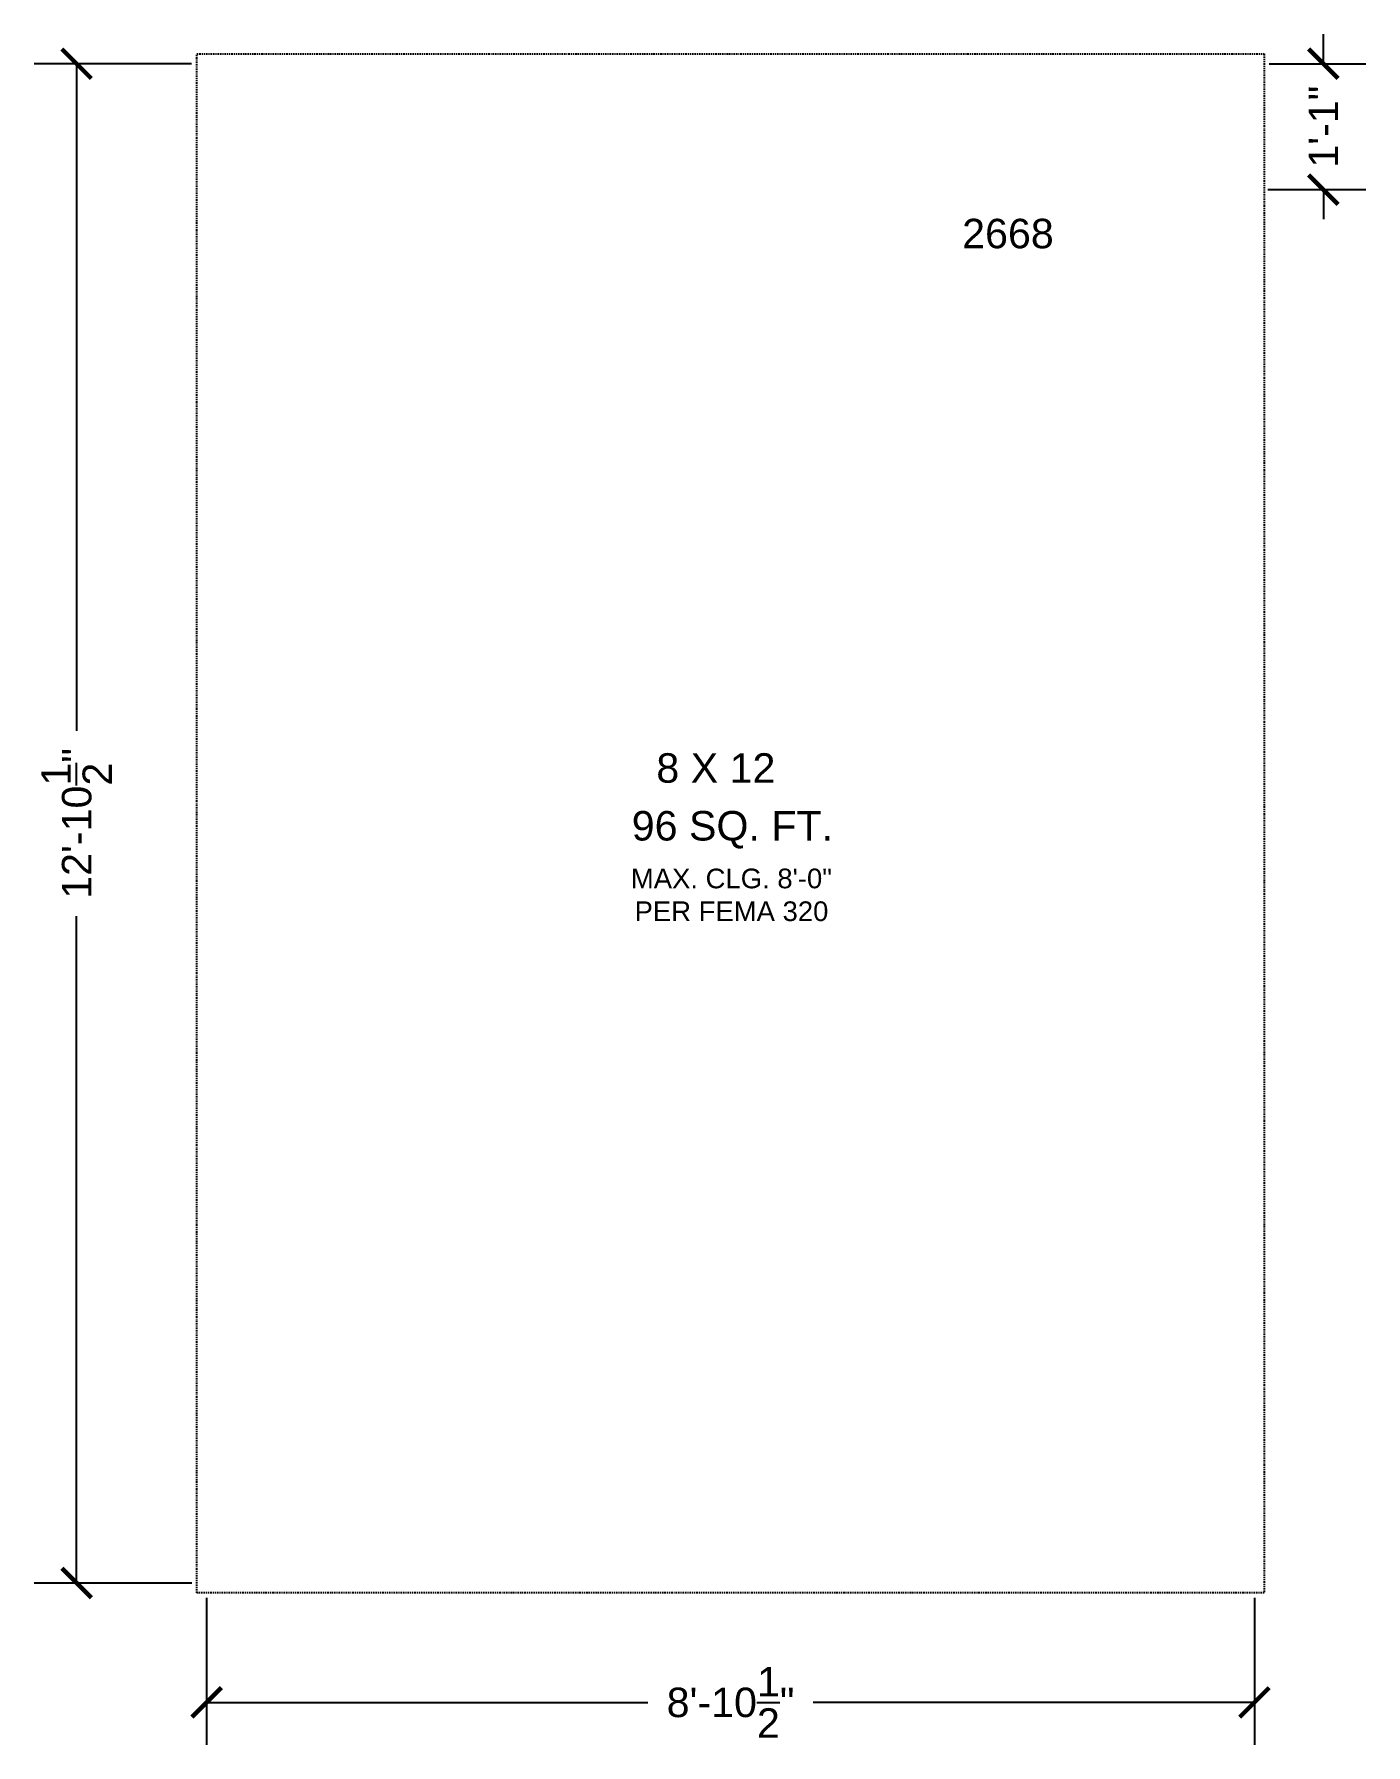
# Model space of a CAD drawing. Header units: inches. Extents: x -17 to 119, y -15 to 159.
import ezdxf

# ---------------------------------------------------------------- set-up
doc = ezdxf.new("R2010")
doc.units = ezdxf.units.IN
doc.header["$LTSCALE"] = 12
doc.header["$MEASUREMENT"] = 0
doc.linetypes.add('BORDER', pattern=[1.75, 0.5, -0.25, 0.5, -0.25, 0, -0.25])
doc.layers.add('DIM', color=3, linetype='Continuous')
doc.layers.add('TEXT', color=7, linetype='Continuous')
doc.styles.add('_ms048_Note', font='ARIAL.TTF', dxfattribs={"height": 6})
doc.styles.get("Standard").update_dxf_attribs({"font": 'ARIAL.TTF'})
doc.dimstyles.get("Standard").update_dxf_attribs({"dimscale": 24, "dimtxt": 0.125, "dimasz": 0.125, "dimexe": 0.18, "dimexo": 0.0625, "dimgap": 0.09, "dimtad": 0, "dimdec": 1, "dimzin": 0, "dimdsep": 46, "dimlunit": 4, "dimtxsty": 'Standard', "dimblk": 'ARCHTICK', "dimcen": 0.09, "dimclrd": 256, "dimclre": 256, "dimadec": 0, "dimazin": 0, "dimtfac": 1, "dimtdec": 1, "dimtofl": 0, "dimtmove": 0, "dimatfit": 3, "dimfxl": 1, "dimtolj": 1, "dimtzin": 0, "dimlwd": -1, "dimlwe": -1, "dimarcsym": 0})

# ---------------------------------------------------------------- blocks, each defined once
blk = doc.blocks.new('_ArchTick')
at = {"color": 0, "linetype": 'ByBlock', "const_width": 0.15}
blk.add_lwpolyline([(-0.5, -0.5), (0.5, 0.5)], dxfattribs=at)
blk = doc.blocks.new('*D4')
at = {"layer": 'DEFPOINTS', "color": 0}
for p in [(1, 1), (107.62, 1), (1, -11.14)]:
    blk.add_point(p, dxfattribs=at)
at = {"layer": 'DIM'}
for p, q in [((1, -0.5), (1, -15.46)), ((107.62, -0.5), (107.62, -15.46)), ((1, -11.14), (45.9, -11.14)), ((107.62, -11.14), (62.72, -11.14))]:
    blk.add_line(p, q, dxfattribs=at)
at = {"layer": 'DIM', "xscale": 3, "yscale": 3, "zscale": 3, "rotation": 180}
blk.add_blockref('_ArchTick', (1, -11.14), dxfattribs=at)
at = {"layer": 'DIM', "xscale": 3, "yscale": 3, "zscale": 3}
blk.add_blockref('_ArchTick', (107.62, -11.14), dxfattribs=at)
at = {"layer": 'DIM', "color": 0, "insert": (54.31, -11.14), "char_height": 3, "attachment_point": 5}
blk.add_mtext('\\A1;8\'-10{\\H1.000000x;\\S1/2;}"', dxfattribs=at)
blk = doc.blocks.new('*D6')
at = {"layer": 'DEFPOINTS', "color": 0}
for p in [(107.62, 155.59), (107.47, 142.78), (114.63, 142.78)]:
    blk.add_point(p, dxfattribs=at)
at = {"layer": 'DIM'}
for p, q in [((114.63, 155.59), (114.63, 158.59)), ((109.12, 155.59), (118.95, 155.59)), ((108.97, 142.78), (118.95, 142.78)), ((114.63, 142.78), (114.63, 139.78))]:
    blk.add_line(p, q, dxfattribs=at)
at = {"layer": 'DIM', "xscale": 3, "yscale": 3, "zscale": 3}
for p, rotation in [((114.63, 155.59), 270), ((114.63, 142.78), 90)]:
    blk.add_blockref('_ArchTick', p, dxfattribs=dict(at, rotation=rotation))
at = {"layer": 'DIM', "color": 0, "insert": (114.63, 149.18), "char_height": 3, "attachment_point": 5, "rotation": 90}
blk.add_mtext('\\A1;1\'-1"', dxfattribs=at)
blk = doc.blocks.new('*D35')
at = {"layer": 'DEFPOINTS', "color": 0}
for p in [(-12.23, 155.58), (0.97, 155.58), (1, 1)]:
    blk.add_point(p, dxfattribs=at)
at = {"layer": 'DIM'}
for p, q in [((-0.53, 155.58), (-16.55, 155.58)), ((-12.23, 155.58), (-12.23, 87.72)), ((-12.23, 1), (-12.23, 68.86)), ((-0.5, 1), (-16.55, 1))]:
    blk.add_line(p, q, dxfattribs=at)
at = {"layer": 'DIM', "xscale": 3, "yscale": 3, "zscale": 3}
for p, rotation in [((-12.23, 155.58), 90), ((-12.23, 1), 270)]:
    blk.add_blockref('_ArchTick', p, dxfattribs=dict(at, rotation=rotation))
at = {"layer": 'DIM', "color": 0, "insert": (-12.23, 78.29), "char_height": 3, "attachment_point": 5, "rotation": 90}
blk.add_mtext('\\A1;12\'-10{\\H1.000000x;\\S1/2;}"', dxfattribs=at)

msp = doc.modelspace()

# ---------------------------------------------------------------- linework, layer by layer
at = {"layer": 'DEFPOINTS', "color": 8, "linetype": 'BORDER', "ltscale": 0.025}
msp.add_lwpolyline([(0, 0), (0, 156.58), (108.62, 156.58), (108.62, 0)], close=True, dxfattribs=at)

# ---------------------------------------------------------------- texts
at = {"insert": (58.38, 139.81), "char_height": 3, "width": 48, "attachment_point": 1, "style": '_ms048_Note'}
msp.add_mtext('\\pi19.492;2668', dxfattribs=at)
at = {"layer": 'TEXT', "width": 48, "attachment_point": 1, "style": '_ms048_Note'}
for s, insert, char_height in [('\\pi18.137;8 X 12', (28.62, 85.43), 3), ('\\pi14.022;96 SQ. FT.', (30.23, 79.55), 3), ('\\pi13.935;MAX. CLG. 8\'-0"\\P\\pi14.314;PER FEMA 320', (30.23, 73.69), 2)]:
    msp.add_mtext(s, dxfattribs=dict(at, insert=insert, char_height=char_height))

# ---------------------------------------------------------------- dimensions: what is measured, and where the dimension line sits
at = {"layer": 'DIM'}
for base, p1, p2, angle, picture, middle in [((114.63, 142.78), (107.62, 155.59), (107.47, 142.78), 90, '*D6', (114.63, 149.18)), ((-12.23, 155.58), (1, 1), (0.97, 155.58), 90, '*D35', (-12.23, 78.29)), ((1, -11.14), (107.62, 1), (1, 1), 180, '*D4', (54.31, -11.14))]:
    dim = msp.add_linear_dim(base=base, p1=p1, p2=p2, angle=angle, dimstyle='Standard', dxfattribs=at)
    dim.commit()
    dim.dimension.update_dxf_attribs({"geometry": picture, "text_midpoint": middle})

doc.saveas('drawing.dxf')
